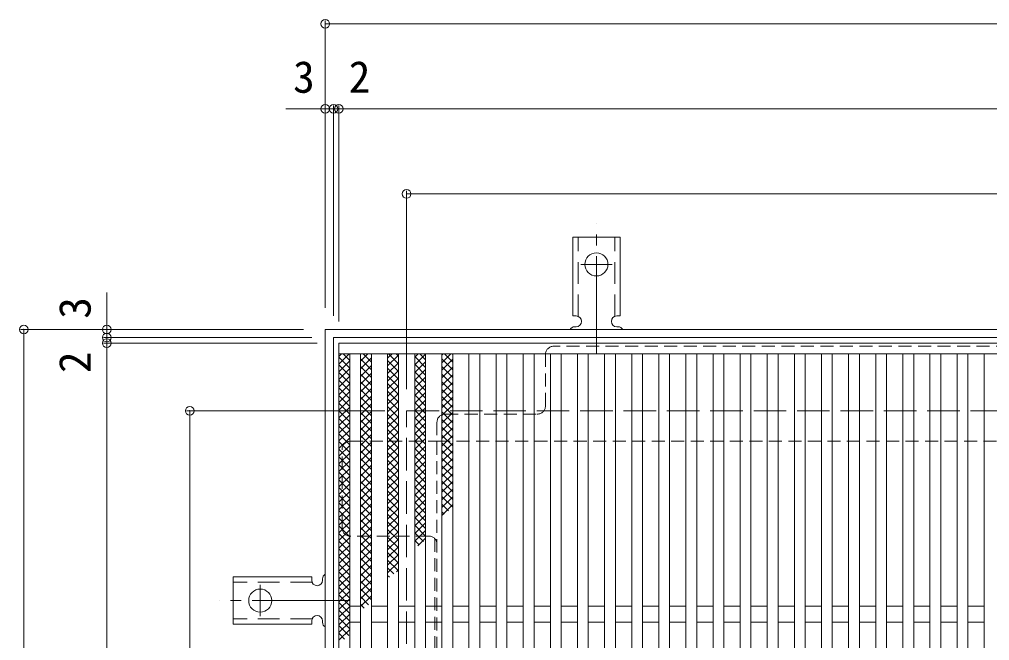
# Model space of a CAD drawing. Units: millimetres at full size, sheet at 1:4; details may follow other scales. Extents: x -925 to 1101, y -781 to 775.
# Drawn here: x -912.5 to -554.7, y 533.4 to 762.5 of the extents above; entities that cross this region are included whole.
import ezdxf
from ezdxf.enums import TextEntityAlignment as Align

# ---------------------------------------------------------------- set-up
doc = ezdxf.new("R2010")
doc.units = ezdxf.units.MM
doc.header["$LTSCALE"] = 4
doc.header["$PDMODE"] = 32
doc.header["$PDSIZE"] = 3.2
for name, pattern in [('CHAIN2', [12, 9, -1, 1, -1]), ('DASHED1', [1.8, 1.2, -0.6]), ('DASHED2', [3, 2, -1]), ('DASHED3', [4, 3, -1])]:
    doc.linetypes.add(name, pattern=pattern)
for name, color, linetype, lineweight in [('A-1_躯体', 3, 'Continuous', 9), ('A-2_仕上', 3, 'Continuous', 9), ('A-4_その他', 7, 'Continuous', 9), ('A-7_ハッチ', 2, 'Continuous', 9), ('A-9_ｸｳﾁｮｳｷ', 6, 'Continuous', 9), ('A-A_ﾊｯﾁ-ﾜｸ', 3, 'Continuous', 9)]:
    doc.layers.add(name, color=color, linetype=linetype, lineweight=lineweight)
doc.styles.add('ＭＳ ゴシック', font='')
doc.styles.get('ＭＳ ゴシック').set_extended_font_data('MS Gothic')

msp = doc.modelspace()

# ---------------------------------------------------------------- linework, layer by layer
at = {"layer": 'A-1_躯体', "color": 2}
for p, q in [((-799.713, 38.162), (-799.713, 648.162)), ((-799.713, 648.162), (-189.713, 648.162)), ((-796.713, 41.162), (-796.713, 645.162)), ((-796.713, 645.162), (-192.713, 645.162))]:
    msp.add_line(p, q, dxfattribs=at)
at = {"layer": 'A-1_躯体', "color": 2, "linetype": 'DASHED3'}
for p, q in [((-769.713, 68.162), (-769.713, 618.161)), ((-769.713, 618.161), (-219.713, 618.161))]:
    msp.add_line(p, q, dxfattribs=at)
at = {"layer": 'A-2_仕上'}
for p, q in [((-794.713, 643.162), (-794.713, 43.162)), ((-194.713, 643.162), (-794.713, 643.162)), ((-194.713, 639.162), (-794.713, 639.162)), ((-790.713, 639.162), (-790.713, 47.162)), ((-786.713, 639.162), (-786.713, 47.162)), ((-782.713, 639.162), (-782.713, 47.162)), ((-776.713, 639.162), (-776.713, 47.162)), ((-772.713, 639.162), (-772.713, 47.162)), ((-766.713, 639.162), (-766.713, 47.162)), ((-762.713, 639.162), (-762.713, 47.162)), ((-756.713, 639.162), (-756.713, 47.162)), ((-752.713, 639.162), (-752.713, 47.162)), ((-746.713, 639.162), (-746.713, 47.162)), ((-742.713, 639.162), (-742.713, 47.162)), ((-736.713, 639.162), (-736.713, 47.162)), ((-732.713, 639.162), (-732.713, 47.162)), ((-726.713, 639.162), (-726.713, 47.162)), ((-722.713, 639.162), (-722.713, 47.162)), ((-716.713, 639.162), (-716.713, 47.162)), ((-712.713, 639.162), (-712.713, 47.162)), ((-706.713, 639.162), (-706.713, 47.162)), ((-702.713, 639.162), (-702.713, 47.162)), ((-696.713, 639.162), (-696.713, 47.162)), ((-692.713, 639.162), (-692.713, 47.162)), ((-686.713, 639.162), (-686.713, 47.162)), ((-682.713, 639.162), (-682.713, 47.162)), ((-676.713, 639.162), (-676.713, 47.162)), ((-672.713, 639.162), (-672.713, 47.162)), ((-666.713, 639.162), (-666.713, 47.162)), ((-662.713, 639.162), (-662.713, 47.162)), ((-656.713, 639.162), (-656.713, 47.162)), ((-652.713, 639.162), (-652.713, 47.162)), ((-646.713, 639.162), (-646.713, 47.162)), ((-642.713, 639.162), (-642.713, 47.162)), ((-636.713, 639.162), (-636.713, 47.162)), ((-632.713, 639.162), (-632.713, 47.162)), ((-626.713, 639.162), (-626.713, 47.162)), ((-622.713, 639.162), (-622.713, 47.162)), ((-616.713, 639.162), (-616.713, 47.162)), ((-612.713, 639.162), (-612.713, 47.162)), ((-606.713, 639.162), (-606.713, 47.162)), ((-602.713, 639.162), (-602.713, 47.162)), ((-596.713, 639.162), (-596.713, 47.162)), ((-592.713, 639.162), (-592.713, 47.162)), ((-586.713, 639.162), (-586.713, 47.162)), ((-582.713, 639.162), (-582.713, 47.162)), ((-576.713, 639.162), (-576.713, 47.162)), ((-572.713, 639.162), (-572.713, 47.162)), ((-566.713, 639.162), (-566.713, 47.162)), ((-562.713, 639.162), (-562.713, 47.162)), ((-556.713, 639.162), (-556.713, 47.162)), ((-786.713, 546.162), (-790.713, 546.162)), ((-776.713, 546.162), (-782.713, 546.162)), ((-766.713, 546.162), (-772.713, 546.162)), ((-756.713, 546.162), (-762.713, 546.162)), ((-746.713, 546.162), (-752.713, 546.162)), ((-736.713, 546.162), (-742.713, 546.162)), ((-726.713, 546.162), (-732.713, 546.162)), ((-716.713, 546.162), (-722.713, 546.162)), ((-706.713, 546.162), (-712.713, 546.162)), ((-696.713, 546.162), (-702.713, 546.162)), ((-686.713, 546.162), (-692.713, 546.162)), ((-676.713, 546.162), (-682.713, 546.162)), ((-666.713, 546.162), (-672.713, 546.162)), ((-656.713, 546.162), (-662.713, 546.162)), ((-646.713, 546.162), (-652.713, 546.162)), ((-636.713, 546.162), (-642.713, 546.162)), ((-626.713, 546.162), (-632.713, 546.162)), ((-616.713, 546.162), (-622.713, 546.162)), ((-606.713, 546.162), (-612.713, 546.162)), ((-596.713, 546.162), (-602.713, 546.162)), ((-586.713, 546.162), (-592.713, 546.162)), ((-576.713, 546.162), (-582.713, 546.162)), ((-566.713, 546.162), (-572.713, 546.162)), ((-556.713, 546.162), (-562.713, 546.162)), ((-786.713, 540.162), (-790.713, 540.162)), ((-776.713, 540.162), (-782.713, 540.162)), ((-766.713, 540.162), (-772.713, 540.162)), ((-756.713, 540.162), (-762.713, 540.162)), ((-746.713, 540.162), (-752.713, 540.162)), ((-736.713, 540.162), (-742.713, 540.162)), ((-726.713, 540.162), (-732.713, 540.162)), ((-716.713, 540.162), (-722.713, 540.162)), ((-706.713, 540.162), (-712.713, 540.162)), ((-696.713, 540.162), (-702.713, 540.162)), ((-686.713, 540.162), (-692.713, 540.162)), ((-676.713, 540.162), (-682.713, 540.162)), ((-666.713, 540.162), (-672.713, 540.162)), ((-656.713, 540.162), (-662.713, 540.162)), ((-646.713, 540.162), (-652.713, 540.162)), ((-636.713, 540.162), (-642.713, 540.162)), ((-626.713, 540.162), (-632.713, 540.162)), ((-616.713, 540.162), (-622.713, 540.162)), ((-606.713, 540.162), (-612.713, 540.162)), ((-596.713, 540.162), (-602.713, 540.162)), ((-586.713, 540.162), (-592.713, 540.162)), ((-576.713, 540.162), (-582.713, 540.162)), ((-566.713, 540.162), (-572.713, 540.162)), ((-556.713, 540.162), (-562.713, 540.162))]:
    msp.add_line(p, q, dxfattribs=at)
at = {"layer": 'A-4_その他'}
for p, q in [((-799.713, 762.139), (-799.713, 656.162)), ((-799.713, 760.939), (-189.713, 760.939)), ((-796.713, 730.751), (-796.713, 653.162)), ((-794.713, 730.751), (-794.713, 651.162)), ((-814.294, 729.551), (-796.713, 729.551)), ((-796.713, 729.551), (-794.713, 729.551)), ((-794.713, 729.551), (-194.713, 729.551)), ((-769.713, 699.362), (-769.713, 626.161)), ((-769.713, 698.162), (-219.713, 698.162)), ((-880.318, 645.162), (-880.318, 661.798)), ((-912.123, 648.162), (-807.713, 648.162)), ((-910.923, 648.162), (-910.923, 38.162)), ((-881.518, 645.162), (-804.713, 645.162)), ((-880.318, 643.162), (-880.318, 645.162)), ((-881.518, 643.162), (-802.713, 643.162)), ((-880.318, 43.162), (-880.318, 643.162)), ((-850.913, 618.161), (-777.713, 618.161)), ((-849.713, 68.162), (-849.713, 618.161))]:
    msp.add_line(p, q, dxfattribs=at)
for p in [(-799.713, 760.939), (-799.713, 729.551), (-796.713, 729.551), (-794.713, 729.551), (-769.713, 698.162), (-910.923, 648.162), (-880.318, 648.162), (-880.318, 645.162), (-880.318, 643.162), (-849.713, 618.161)]:
    msp.add_point(p, dxfattribs=at)
at = {"layer": 'A-7_ハッチ', "linetype": 'DASHED1'}
for p, q in [((-273.914, 641.966), (-715.512, 641.966)), ((-718.512, 619.966), (-718.512, 638.966)), ((-755.513, 616.966), (-721.512, 616.966)), ((-758.513, 613.966), (-758.513, 72.359)), ((-790.516, 606.966), (-758.513, 606.966)), ((-758.513, 606.966), (-230.913, 606.966)), ((-793.516, 574.965), (-793.516, 603.966)), ((-761.513, 571.965), (-790.516, 571.965)), ((-759.313, 571.004), (-759.313, 361.623))]:
    msp.add_line(p, q, dxfattribs=at)
for centre, start, end in [((-715.512, 638.966), 90, 180), ((-721.512, 619.966), 270, 0), ((-755.513, 613.966), 90, 180), ((-790.516, 603.966), 90, 180), ((-790.516, 574.965), 180, 270), ((-761.513, 568.965), 0, 90)]:
    msp.add_arc(centre, 3, start, end, dxfattribs=at)
at = {"layer": 'A-9_ｸｳﾁｮｳｷ'}
for p, q in [((-794.713, 635.372), (-790.923, 639.163)), ((-794.713, 638.2), (-793.751, 639.163)), ((-794.713, 637.923), (-790.713, 633.923)), ((-793.123, 639.163), (-790.713, 636.752)), ((-786.713, 636.486), (-784.037, 639.162)), ((-786.713, 633.657), (-782.713, 637.658)), ((-786.713, 637.322), (-782.713, 633.321)), ((-785.725, 639.162), (-782.713, 636.15)), ((-782.897, 639.162), (-782.713, 638.979)), ((-776.713, 637.554), (-775.104, 639.162)), ((-776.713, 634.725), (-772.713, 638.725)), ((-776.374, 639.162), (-772.713, 635.502)), ((-773.545, 639.162), (-772.713, 638.331)), ((-766.713, 637.945), (-765.496, 639.162)), ((-766.713, 635.116), (-762.713, 639.116)), ((-766.713, 638.178), (-762.713, 634.178)), ((-764.869, 639.162), (-762.713, 637.006)), ((-756.715, 637.33), (-752.715, 633.33)), ((-756.715, 633.156), (-752.715, 637.156)), ((-756.714, 638.733), (-756.285, 639.162)), ((-756.714, 635.905), (-753.458, 639.162)), ((-755.798, 639.162), (-752.715, 636.079)), ((-752.969, 639.162), (-752.715, 638.907)), ((-794.713, 632.544), (-790.713, 636.543)), ((-794.713, 635.095), (-790.713, 631.094)), ((-794.713, 629.715), (-790.713, 633.715)), ((-786.713, 630.829), (-782.713, 634.829)), ((-786.713, 634.493), (-782.713, 630.493)), ((-776.713, 636.674), (-772.713, 632.673)), ((-776.713, 631.897), (-772.713, 635.897)), ((-776.713, 633.845), (-772.713, 629.845)), ((-766.713, 632.288), (-762.713, 636.288)), ((-766.713, 635.349), (-762.713, 631.349)), ((-766.713, 629.46), (-762.713, 633.46)), ((-756.715, 634.501), (-752.715, 630.501)), ((-756.715, 630.327), (-752.715, 634.327)), ((-794.713, 632.267), (-790.713, 628.266)), ((-794.713, 626.887), (-790.713, 630.886)), ((-786.713, 628.001), (-782.713, 632)), ((-786.713, 631.665), (-782.713, 627.665)), ((-776.713, 629.068), (-772.713, 633.068)), ((-776.713, 631.017), (-772.713, 627.017)), ((-776.713, 626.24), (-772.713, 630.24)), ((-766.713, 632.521), (-762.713, 628.521)), ((-766.713, 626.632), (-762.713, 630.631)), ((-756.715, 631.673), (-752.715, 627.673)), ((-756.715, 627.499), (-752.715, 631.499)), ((-794.713, 629.438), (-790.713, 625.438)), ((-794.713, 624.058), (-790.713, 628.058)), ((-794.713, 626.609), (-790.713, 622.609)), ((-786.713, 625.172), (-782.713, 629.172)), ((-786.713, 628.836), (-782.713, 624.836)), ((-786.713, 622.344), (-782.713, 626.344)), ((-776.713, 628.188), (-772.713, 624.188)), ((-776.713, 623.412), (-772.713, 627.411)), ((-766.713, 629.693), (-762.713, 625.692)), ((-766.713, 623.803), (-762.713, 627.803)), ((-766.713, 626.864), (-762.713, 622.864)), ((-756.715, 628.845), (-752.715, 624.845)), ((-756.715, 624.67), (-752.715, 628.671)), ((-794.713, 621.23), (-790.713, 625.23)), ((-794.713, 623.781), (-790.713, 619.781)), ((-786.713, 626.008), (-782.713, 622.008)), ((-786.713, 619.515), (-782.713, 623.515)), ((-786.713, 623.179), (-782.713, 619.179)), ((-776.713, 625.36), (-772.713, 621.36)), ((-776.713, 620.583), (-772.713, 624.583)), ((-766.713, 620.974), (-762.713, 624.975)), ((-766.713, 624.035), (-762.713, 620.036)), ((-756.715, 626.016), (-752.715, 622.016)), ((-756.715, 621.842), (-752.715, 625.843)), ((-756.713, 623.39), (-752.713, 619.39)), ((-756.713, 619.216), (-752.713, 623.216)), ((-794.713, 618.401), (-790.713, 622.401)), ((-794.713, 620.953), (-790.713, 616.953)), ((-794.713, 615.573), (-790.713, 619.573)), ((-786.713, 616.687), (-782.713, 620.687)), ((-786.713, 620.351), (-782.713, 616.351)), ((-776.713, 622.531), (-772.713, 618.532)), ((-776.713, 617.755), (-772.713, 621.755)), ((-776.713, 619.703), (-772.713, 615.703)), ((-766.713, 618.146), (-762.713, 622.146)), ((-766.713, 621.207), (-762.713, 617.207)), ((-766.713, 615.318), (-762.713, 619.317)), ((-756.713, 620.561), (-752.713, 616.561)), ((-756.713, 616.388), (-752.713, 620.388)), ((-794.713, 618.124), (-790.713, 614.124)), ((-794.713, 612.744), (-790.713, 616.745)), ((-786.713, 613.858), (-782.713, 617.859)), ((-786.713, 617.522), (-782.713, 613.522)), ((-776.713, 614.926), (-772.713, 618.926)), ((-776.713, 616.875), (-772.713, 612.874)), ((-776.713, 612.098), (-772.713, 616.098)), ((-766.713, 618.379), (-762.713, 614.379)), ((-766.713, 612.489), (-762.713, 616.489)), ((-766.713, 615.55), (-762.713, 611.551)), ((-756.713, 617.733), (-752.713, 613.733)), ((-756.713, 613.559), (-752.713, 617.559)), ((-794.713, 615.296), (-790.713, 611.296)), ((-794.713, 609.916), (-790.713, 613.916)), ((-794.713, 612.468), (-790.713, 608.467)), ((-786.713, 611.03), (-782.713, 615.03)), ((-786.713, 614.694), (-782.713, 610.694)), ((-786.713, 608.202), (-782.713, 612.202)), ((-786.713, 611.866), (-782.713, 607.866)), ((-776.713, 614.046), (-772.713, 610.046)), ((-776.713, 609.269), (-772.713, 613.269)), ((-766.713, 609.661), (-762.713, 613.661)), ((-766.713, 612.722), (-762.713, 608.722)), ((-756.713, 614.905), (-752.713, 610.905)), ((-756.713, 610.73), (-752.713, 614.731)), ((-756.713, 612.076), (-752.713, 608.076)), ((-756.713, 607.902), (-752.713, 611.903)), ((-794.713, 607.088), (-790.713, 611.087)), ((-794.713, 609.639), (-790.713, 605.639)), ((-786.713, 605.373), (-782.713, 609.373)), ((-786.713, 609.038), (-782.713, 605.037)), ((-776.713, 611.218), (-772.713, 607.218)), ((-776.713, 606.441), (-772.713, 610.441)), ((-776.713, 608.389), (-772.713, 604.389)), ((-766.713, 606.833), (-762.713, 610.832)), ((-766.713, 609.894), (-762.713, 605.893)), ((-756.713, 609.244), (-752.713, 605.244)), ((-756.713, 605.071), (-752.713, 609.071)), ((-794.713, 604.259), (-790.713, 608.259)), ((-794.713, 606.81), (-790.713, 602.81)), ((-794.713, 601.431), (-790.713, 605.431)), ((-786.713, 602.545), (-782.713, 606.545)), ((-786.713, 606.209), (-782.713, 602.209)), ((-776.713, 603.613), (-772.713, 607.613)), ((-776.713, 605.561), (-772.713, 601.561)), ((-776.713, 600.784), (-772.713, 604.784)), ((-766.713, 604.004), (-762.713, 608.004)), ((-766.713, 607.065), (-762.713, 603.065)), ((-766.713, 601.175), (-762.713, 605.176)), ((-756.713, 606.416), (-752.713, 602.416)), ((-756.713, 602.242), (-752.713, 606.242)), ((-794.713, 603.982), (-790.713, 599.982)), ((-794.713, 598.602), (-790.713, 602.602)), ((-794.713, 601.154), (-790.713, 597.154)), ((-786.713, 599.716), (-782.713, 603.716)), ((-786.713, 603.38), (-782.713, 599.381)), ((-776.713, 602.733), (-772.713, 598.733)), ((-776.713, 597.956), (-772.713, 601.956)), ((-766.713, 604.236), (-762.713, 600.237)), ((-766.713, 598.347), (-762.713, 602.347)), ((-766.713, 601.408), (-762.713, 597.408)), ((-756.713, 603.587), (-752.713, 599.588)), ((-756.713, 599.413), (-752.713, 603.414)), ((-794.713, 595.774), (-790.713, 599.774)), ((-794.713, 598.325), (-790.713, 594.326)), ((-786.713, 596.888), (-782.713, 600.888)), ((-786.713, 600.552), (-782.713, 596.552)), ((-786.713, 594.06), (-782.713, 598.059)), ((-786.713, 597.724), (-782.713, 593.724)), ((-776.713, 599.904), (-772.713, 595.904)), ((-776.713, 595.127), (-772.713, 599.127)), ((-766.713, 595.519), (-762.713, 599.519)), ((-766.713, 598.58), (-762.713, 594.58)), ((-756.713, 600.759), (-752.713, 596.759)), ((-756.713, 596.585), (-752.713, 600.585)), ((-756.713, 597.931), (-752.713, 593.93)), ((-756.713, 593.757), (-752.713, 597.757)), ((-794.713, 592.945), (-790.713, 596.946)), ((-794.713, 595.497), (-790.713, 591.497)), ((-794.713, 590.117), (-790.713, 594.117)), ((-786.713, 591.231), (-782.713, 595.231)), ((-786.713, 594.895), (-782.713, 590.895)), ((-776.713, 597.076), (-772.713, 593.075)), ((-776.713, 592.299), (-772.713, 596.299)), ((-776.713, 594.247), (-772.713, 590.247)), ((-766.713, 592.69), (-762.713, 596.69)), ((-766.713, 595.751), (-762.713, 591.752)), ((-756.713, 595.102), (-752.713, 591.102)), ((-756.713, 590.928), (-752.713, 594.928)), ((-794.713, 592.669), (-790.713, 588.668)), ((-794.713, 587.289), (-790.713, 591.288)), ((-786.713, 588.403), (-782.713, 592.403)), ((-786.713, 592.067), (-782.713, 588.067)), ((-776.713, 589.471), (-772.713, 593.47)), ((-776.713, 591.419), (-772.713, 587.419)), ((-776.713, 586.642), (-772.713, 590.642)), ((-766.713, 589.862), (-762.713, 593.862)), ((-766.713, 592.923), (-762.713, 588.923)), ((-766.713, 587.034), (-762.713, 591.033)), ((-756.713, 592.274), (-752.713, 588.274)), ((-756.713, 588.1), (-752.713, 592.1)), ((-794.713, 589.84), (-790.713, 585.84)), ((-794.713, 584.46), (-790.713, 588.46)), ((-794.713, 587.011), (-790.713, 583.012)), ((-786.713, 585.574), (-782.713, 589.574)), ((-786.713, 589.239), (-782.713, 585.238)), ((-776.713, 588.591), (-772.713, 584.59)), ((-776.713, 583.813), (-772.713, 587.814)), ((-766.713, 590.095), (-762.713, 586.094)), ((-766.713, 584.205), (-762.713, 588.205)), ((-766.713, 587.266), (-762.713, 583.266)), ((-756.713, 589.446), (-752.713, 585.445)), ((-756.713, 585.272), (-752.713, 589.271)), ((-794.713, 581.632), (-790.713, 585.632)), ((-794.713, 584.183), (-790.713, 580.183)), ((-786.713, 582.746), (-782.713, 586.746)), ((-786.713, 586.41), (-782.713, 582.41)), ((-786.713, 579.917), (-782.713, 583.917)), ((-786.713, 583.581), (-782.713, 579.582)), ((-776.713, 585.762), (-772.713, 581.762)), ((-776.713, 580.985), (-772.713, 584.985)), ((-766.713, 581.377), (-762.713, 585.377)), ((-766.713, 584.437), (-762.713, 580.438)), ((-756.713, 586.617), (-752.713, 582.617)), ((-756.713, 582.443), (-752.713, 586.443)), ((-756.713, 583.788), (-754.257, 581.333)), ((-756.713, 579.614), (-752.713, 583.615)), ((-794.713, 578.804), (-790.713, 582.804)), ((-794.713, 581.355), (-790.713, 577.355)), ((-794.713, 575.975), (-790.713, 579.975)), ((-786.713, 577.089), (-782.713, 581.089)), ((-786.713, 580.753), (-782.713, 576.753)), ((-776.713, 582.933), (-772.713, 578.934)), ((-776.713, 578.157), (-772.713, 582.156)), ((-776.713, 580.105), (-772.713, 576.105)), ((-766.713, 578.548), (-762.713, 582.548)), ((-766.713, 581.609), (-762.713, 577.609)), ((-766.713, 575.72), (-762.713, 579.72)), ((-756.713, 580.96), (-755.845, 580.092)), ((-794.713, 578.526), (-790.713, 574.527)), ((-794.713, 573.146), (-790.713, 577.147)), ((-786.713, 574.261), (-782.713, 578.261)), ((-786.713, 577.924), (-782.713, 573.925)), ((-776.713, 575.328), (-772.713, 579.328)), ((-776.713, 577.277), (-772.713, 573.277)), ((-776.713, 572.5), (-772.713, 576.5)), ((-766.713, 578.781), (-762.713, 574.781)), ((-766.713, 572.891), (-762.713, 576.892)), ((-794.713, 575.698), (-790.713, 571.698)), ((-794.713, 570.318), (-790.713, 574.318)), ((-794.713, 572.87), (-790.713, 568.869)), ((-786.713, 571.432), (-782.713, 575.432)), ((-786.713, 575.096), (-782.713, 571.097)), ((-786.713, 568.604), (-782.713, 572.604)), ((-776.713, 574.448), (-772.713, 570.448)), ((-776.713, 569.672), (-772.713, 573.671)), ((-766.713, 575.952), (-762.713, 571.953)), ((-766.713, 570.063), (-762.713, 574.063)), ((-766.713, 573.124), (-763.551, 569.962)), ((-794.713, 567.49), (-790.713, 571.489)), ((-794.713, 570.041), (-790.713, 566.041)), ((-786.713, 572.268), (-782.713, 568.268)), ((-786.713, 565.775), (-782.713, 569.776)), ((-786.713, 569.44), (-782.713, 565.439)), ((-776.713, 571.62), (-772.713, 567.62)), ((-776.713, 566.843), (-772.713, 570.843)), ((-766.713, 570.296), (-765.14, 568.722)), ((-765.53, 568.417), (-762.713, 571.234)), ((-794.713, 564.661), (-790.713, 568.661)), ((-794.713, 567.213), (-790.713, 563.213)), ((-794.713, 561.833), (-790.713, 565.833)), ((-786.713, 562.947), (-782.713, 566.947)), ((-786.713, 566.611), (-782.713, 562.611)), ((-776.713, 568.792), (-772.713, 564.791)), ((-776.713, 564.014), (-772.713, 568.015)), ((-776.713, 565.963), (-772.713, 561.963)), ((-794.713, 564.384), (-790.713, 560.384)), ((-794.713, 559.005), (-790.713, 563.004)), ((-786.713, 560.118), (-782.713, 564.118)), ((-786.713, 563.782), (-782.713, 559.783)), ((-776.713, 561.186), (-772.713, 565.186)), ((-776.713, 563.134), (-772.846, 559.268)), ((-776.713, 558.358), (-772.713, 562.357)), ((-794.713, 561.556), (-790.713, 557.556)), ((-794.713, 556.176), (-790.713, 560.176)), ((-794.713, 558.727), (-790.713, 554.728)), ((-786.713, 557.29), (-782.713, 561.29)), ((-786.713, 560.954), (-782.713, 556.954)), ((-786.713, 554.462), (-782.713, 558.462)), ((-776.713, 560.306), (-774.434, 558.027)), ((-773.435, 558.807), (-772.713, 559.529)), ((-794.713, 553.347), (-790.713, 557.348)), ((-794.713, 555.899), (-790.713, 551.899)), ((-786.713, 558.126), (-782.713, 554.126)), ((-786.713, 551.634), (-782.713, 555.633)), ((-786.713, 555.297), (-782.713, 551.298)), ((-776.713, 557.478), (-776.022, 556.787)), ((-794.713, 550.519), (-790.713, 554.519)), ((-794.713, 553.071), (-790.713, 549.07)), ((-794.713, 547.691), (-790.713, 551.69)), ((-786.713, 548.805), (-782.713, 552.805)), ((-786.713, 552.469), (-782.713, 548.469)), ((-794.713, 550.242), (-790.713, 546.242)), ((-794.713, 544.862), (-790.713, 548.862)), ((-786.713, 545.976), (-782.713, 549.977)), ((-786.713, 549.641), (-783.729, 546.656)), ((-794.713, 547.414), (-790.713, 543.414)), ((-794.713, 542.034), (-790.713, 546.034)), ((-794.713, 544.585), (-790.713, 540.585)), ((-786.713, 546.812), (-785.317, 545.416)), ((-794.713, 539.206), (-790.713, 543.206)), ((-794.713, 541.757), (-790.713, 537.757)), ((-794.713, 536.377), (-790.713, 540.377)), ((-794.713, 538.928), (-791.023, 535.238)), ((-794.713, 533.548), (-790.713, 537.549)), ((-794.713, 536.1), (-792.611, 533.998))]:
    msp.add_line(p, q, dxfattribs=at)
at = {"layer": 'A-A_ﾊｯﾁ-ﾜｸ', "color": 7, "linetype": 'CHAIN2'}
for p, q in [((-699.712, 639.161), (-699.712, 687.162)), ((-693.936, 672.162), (-705.488, 672.162)), ((-823.713, 553.938), (-823.713, 542.386)), ((-790.712, 548.162), (-838.713, 548.162))]:
    msp.add_line(p, q, dxfattribs=at)
at = {"layer": 'A-A_ﾊｯﾁ-ﾜｸ'}
for p, q in [((-708.462, 653.162), (-708.462, 682.162)), ((-708.462, 682.162), (-690.962, 682.162)), ((-690.962, 653.162), (-690.962, 682.162)), ((-708.462, 653.162), (-707.212, 653.162)), ((-690.962, 653.162), (-692.212, 653.162)), ((-707.208, 649.162), (-707.721, 649.162)), ((-691.713, 649.162), (-692.212, 649.162)), ((-804.713, 556.912), (-833.713, 556.912)), ((-833.713, 539.412), (-833.713, 556.912)), ((-804.713, 556.912), (-804.713, 555.662)), ((-800.713, 556.162), (-800.713, 555.662)), ((-804.713, 539.412), (-804.713, 540.662)), ((-800.713, 540.667), (-800.713, 540.154)), ((-804.713, 539.412), (-833.713, 539.412))]:
    msp.add_line(p, q, dxfattribs=at)
at = {"layer": 'A-A_ﾊｯﾁ-ﾜｸ', "linetype": 'DASHED2'}
for p, q in [((-706.462, 653.016), (-706.462, 682.162)), ((-692.962, 653.016), (-692.962, 682.162)), ((-804.567, 554.912), (-833.713, 554.912)), ((-804.567, 541.412), (-833.713, 541.412))]:
    msp.add_line(p, q, dxfattribs=at)
at = {"layer": 'A-A_ﾊｯﾁ-ﾜｸ'}
for centre in [(-699.712, 672.162), (-823.713, 548.162)]:
    msp.add_circle(centre, 4.25, dxfattribs=at)
for centre, start, end in [((-707.212, 651.162), 270.13329, 90), ((-692.212, 651.162), 90, 270), ((-707.713, 647.162), 90.24162, 150.00072), ((-691.713, 647.162), 29.99951, 89.72403), ((-802.713, 555.662), 180, 0), ((-798.713, 556.162), 119.99951, 179.72403), ((-802.713, 540.662), 0.13329, 180), ((-798.713, 540.162), 180.24162, 240.00072)]:
    msp.add_arc(centre, 2, start, end, dxfattribs=at)

# ---------------------------------------------------------------- texts
at = {"layer": 'A-4_その他', "color": 2, "style": 'ＭＳ ゴシック'}
for s, p in [('3', (-811.593, 731.951)), ('2', (-791.071, 731.951))]:
    msp.add_text(s, height=11.73, dxfattribs=at).set_placement(p, align=Align.BOTTOM_LEFT)
for s, p in [('3', (-882.718, 652.11)), ('2', (-882.718, 632.067))]:
    msp.add_text(s, height=11.73, rotation=90, dxfattribs=at).set_placement(p, align=Align.BOTTOM_LEFT)

doc.saveas('drawing.dxf')
